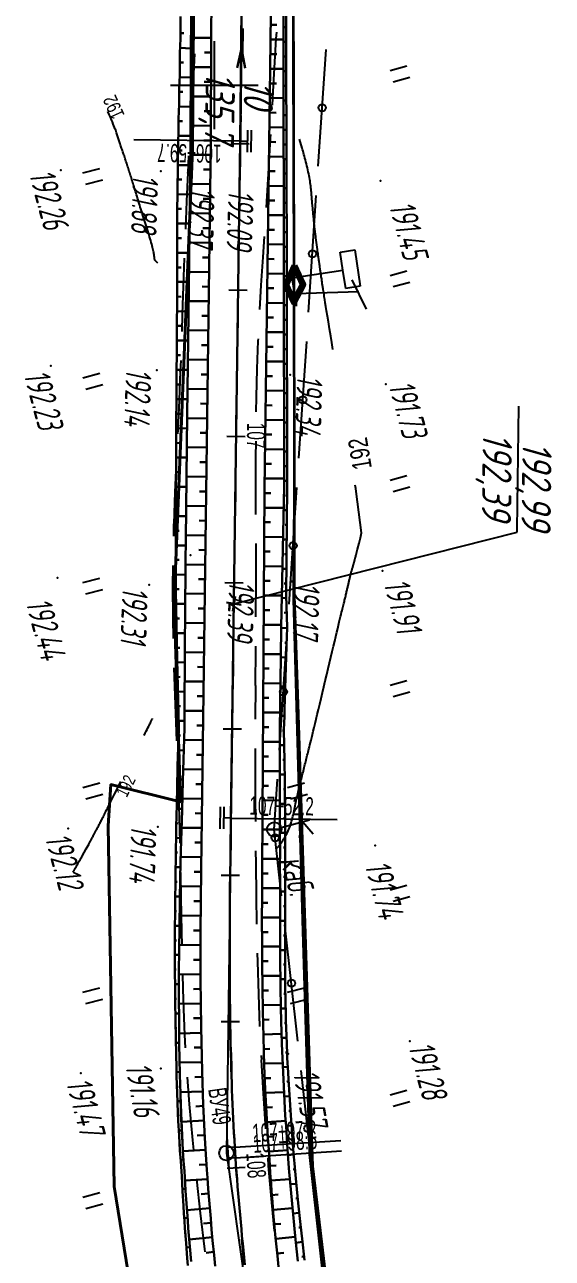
# Model space of a CAD drawing. Header units: millimetres. Extents: x -1799 to 6962, y -1020 to 4121.
# Drawn here: x 5768.4 to 5840.5, y 718.3 to 886.9 of the extents above; entities that cross this region are included whole.
import ezdxf
from ezdxf import colors
from ezdxf.entities.mleader import LeaderData, LeaderLine
from ezdxf.math import Vec2, Vec3

# ---------------------------------------------------------------- set-up
doc = ezdxf.new("R2010")
doc.units = ezdxf.units.MM
doc.linetypes.add('CONTI', pattern=[0])
doc.linetypes.add('STROT', pattern=[1.7, 0.5, -1.2])
for name, color, linetype, lineweight in [('10', 1, 'Continuous', 35), ('КОПИЯ_ОСЬ_13_ОТКОСЫ', 7, 'Continuous', 30), ('ОСЬ_ВЕРХ_ПОКРЫТИЯ_ГРАНИЦЫ_ПОЛОС', 7, 'Continuous', 30), ('ОСЬ_ВЕРХ_ПОКРЫТИЯ_ОСЬ', 1, 'Continuous', 30), ('Отметки', 5, 'Continuous', 30), ('Уклоны ПЧ', 5, 'Continuous', 30)]:
    doc.layers.add(name, color=color, linetype=linetype, lineweight=lineweight)
for name, color, linetype in [('_Ростелеком', 6, 'Continuous'), ('GOR_BDEFAULT', 212, 'CONTI'), ('NAD_MDEFAULT', 7, 'CONTI'), ('PI_OTDEFAULT', 172, 'CONTI'), ('PI_STDEFAULT', 6, 'CONTI'), ('PI_TTDEFAULT', 5, 'CONTI'), ('PLN_O', 7, 'CONTI'), ('SETKR', 2, 'CONTI'), ('SIT_LDEFAULT', 7, 'CONTI'), ('USLZNDEFAULT', 7, 'CONTI'), ('ZAPSKDEFAULT', 7, 'CONTI'), ('КОПИЯ_ОСЬ_ТАНГЕНСЫ', 1, 'Continuous'), ('ОСЬ_ВЕРХ_ПОКРЫТИЯ_ПИКЕТЫ', 1, 'Continuous'), ('ОСЬ_ВЕРХ_ПОКРЫТИЯ_РАЗБИВКА_КРИВ', 1, 'Continuous'), ('ОСЬ_ВЕРХ_ПОКРЫТИЯ_ТАНГЕНСЫ', 1, 'Continuous'), ('разметка', 7, 'Continuous')]:
    doc.layers.add(name, color=color, linetype=linetype)
doc.styles.add('eskd', font='spds.shx', dxfattribs={"width": 1.2, "oblique": 15})
doc.styles.add('SHRFT', font='TXT', dxfattribs={"width": 3.5})
doc.styles.get("Standard").update_dxf_attribs({"font": 'arial.ttf'})
doc.styles.add('STYLE1', font='romand.shx', dxfattribs={"width": 0.9})
doc.styles.add('ГОСТ', font='', dxfattribs={"oblique": 15, "height": 4})
doc.styles.get('ГОСТ').set_extended_font_data('GOST type A')
doc.linetypes.add('кабель_связи_проект.', pattern='A,10,-1,["/",STYLE1,S=3,R=0,X=0,Y=-1.5],-4.1', length=15.1)

# ---------------------------------------------------------------- blocks, each defined once
blk = doc.blocks.new('BL_333')
at = {"color": 0}
for p, q in [((0, -6), (0, 6)), ((-6, 0), (6, 0))]:
    blk.add_line(p, q, dxfattribs=at)
blk = doc.blocks.new('BL_2011')
at = {"color": 0}
for p, q in [((0, 0), (0, 2.4)), ((1.6, 0), (1.6, 2.4))]:
    blk.add_line(p, q, dxfattribs=at)
blk = doc.blocks.new('BL_4017')
at = {"color": 0}
for p, q in [((0, 1), (0, 5)), ((2, 5), (0, 4)), ((0, 4), (2, 3))]:
    blk.add_line(p, q, dxfattribs=at)
blk.add_circle((0, 0), 1, dxfattribs=at)
blk = doc.blocks.new('BL_13')
at = {"color": 0}
for p, q in [((-2.5, 7), (-2.5, 9)), ((-2.5, 9), (2.5, 9)), ((2.5, 9), (2.5, 7)), ((0, 7), (-2.5, 7)), ((0, 0), (0, 7)), ((2.5, 7), (0, 7)), ((2, 0), (0, 0))]:
    blk.add_line(p, q, dxfattribs=at)
blk = doc.blocks.new('_None')
blk = doc.blocks.new('Крест')
at = {"layer": 'Отметки'}
for points in [[(-1, 0), (1, 0)], [(0, 1), (0, -1)]]:
    blk.add_lwpolyline(points, dxfattribs=at)
blk = doc.blocks.new('Стрелка')
at = {"layer": 'Уклоны ПЧ', "ltscale": 2}
for points in [[(-0.02, -0.05), (-0.02, 17.97)], [(-0.02, -0.05), (-0.58, 2.62)], [(-0.02, -0.05), (0.53, 2.62)]]:
    blk.add_lwpolyline(points, dxfattribs=at)

msp = doc.modelspace()

# ---------------------------------------------------------------- linework, layer by layer
at = {"layer": '10'}
for points in [[(5791.99, 953.6), (5791.36, 869.79), (5788.87, 808.05), (5789.7, 780.67), (5780.21, 783.03), (5779.85, 777.41), (5780.64, 728.1), (5787.98, 682.86), (5798.27, 679.71), (5806.96, 623.53), (5806.83, 600.02), (5806.37, 595.69), (5796.16, 534.01), (5786.74, 494.34), (5786.74, 494.34), (5786.74, 494.34), (5786.74, 494.34), (5773.31, 448.93)], [(5806.83, 600.02), (5806.96, 623.53), (5798.27, 679.71), (5787.98, 682.86), (5780.64, 728.1), (5779.85, 777.41), (5780.21, 783.03), (5789.7, 780.67), (5788.87, 808.05), (5791.36, 869.79), (5791.99, 953.6)], [(5785.34, 439.04), (5802.25, 489.52), (5802.58, 490.56), (5812.71, 528.12), (5815.85, 539.79), (5823.53, 571), (5823.37, 574), (5821.18, 616.97), (5820.54, 624.98), (5815.32, 667.94), (5811.27, 701.79), (5811.27, 701.79), (5807.8, 730.88), (5807.71, 733.56), (5806.74, 764.04), (5806.74, 764.04), (5805.78, 794.04), (5805.3, 808.85), (5805.28, 823.82), (5805.23, 853.61), (5805.17, 883.41), (5805.09, 913.56)]]:
    msp.add_lwpolyline(points, dxfattribs=at)
at = {"layer": '_Ростелеком', "linetype": 'кабель_связи_проект.', "ltscale": 0.25, "const_width": 0.35}
msp.add_lwpolyline([(5811.59, 526.21), (5817.93, 551.22), (5821.62, 570.4), (5821.59, 598.02), (5820.19, 624.95), (5814.84, 667.96), (5810.79, 701.76), (5807.38, 732.31), (5806.42, 764), (5805.16, 808.89), (5805.28, 823.82), (5805.23, 853.61), (5805.17, 883.41), (5805.09, 913.56)], dxfattribs=at)
at = {"layer": '_Ростелеком', "linetype": 'ByBlock', "lineweight": 100, "ltscale": 0.25, "elevation": -192}
msp.add_lwpolyline([(5805.3, 853.95), (5804.11, 851.36), (5805.22, 848.96), (5806.48, 851.37), (5805.3, 853.95)], dxfattribs=at)
at = {"layer": '_Ростелеком', "ltscale": 0.25}
for points in [[(5813.12, 852.04), (5815.09, 848.01)], [(5814.1, 850.38), (5805.45, 850.1), (5805.54, 848.41)]]:
    msp.add_lwpolyline(points, dxfattribs=at)
at = {"layer": 'GOR_BDEFAULT', "color": 212, "elevation": 192, "flags": 128}
for points in [[(5786.61, 854.32), (5786.22, 854.72), (5786.21, 854.77), (5786.2, 854.82), (5786.18, 854.88), (5786.17, 854.94), (5786.17, 855.01), (5786.16, 855.09), (5786.14, 855.18), (5786.13, 855.27), (5786.12, 855.38), (5786.1, 855.49), (5786.08, 855.62), (5786.05, 855.76), (5786.02, 855.92), (5785.99, 856.08), (5785.95, 856.27), (5785.9, 856.46), (5785.84, 856.68), (5785.78, 856.9), (5785.72, 857.14), (5785.64, 857.39), (5785.57, 857.64), (5785.49, 857.91), (5785.41, 858.18), (5785.32, 858.45), (5785.24, 858.73), (5785.15, 859.02), (5785.06, 859.3), (5784.97, 859.58), (5784.88, 859.87), (5784.79, 860.14), (5784.71, 860.42), (5784.62, 860.69), (5784.54, 860.95), (5784.46, 861.22), (5784.38, 861.47), (5784.3, 861.73), (5784.22, 861.98), (5784.14, 862.23), (5784.06, 862.47), (5783.99, 862.71), (5783.92, 862.94), (5783.85, 863.18), (5783.77, 863.4), (5783.71, 863.63), (5783.64, 863.85), (5783.57, 864.07), (5783.51, 864.29), (5783.44, 864.5), (5783.38, 864.71), (5783.32, 864.92), (5783.25, 865.12), (5783.19, 865.32), (5783.13, 865.52), (5783.07, 865.72), (5783.02, 865.91), (5782.96, 866.1), (5782.9, 866.29), (5782.84, 866.48), (5782.78, 866.66), (5782.72, 866.85), (5782.67, 867.03), (5782.61, 867.21), (5782.55, 867.38), (5782.49, 867.56), (5782.43, 867.73), (5782.38, 867.91), (5782.32, 868.08), (5782.26, 868.25), (5782.21, 868.41), (5782.15, 868.58), (5782.09, 868.74), (5782.04, 868.91), (5781.99, 869.07), (5781.93, 869.23), (5781.88, 869.38), (5781.83, 869.54), (5781.77, 869.7), (5781.72, 869.85), (5781.67, 870), (5781.62, 870.15), (5781.58, 870.3), (5781.53, 870.45), (5781.48, 870.6), (5781.43, 870.74), (5781.39, 870.88), (5781.34, 871.02), (5781.3, 871.16), (5781.25, 871.3), (5781.21, 871.44), (5781.16, 871.58), (5781.12, 871.71), (5781.08, 871.84), (5781.03, 871.98), (5780.98, 872.13), (5780.92, 872.29), (5780.86, 872.46), (5780.79, 872.64), (5780.71, 872.85), (5780.62, 873.07), (5780.52, 873.32), (5780.41, 873.6), (5780.28, 873.91), (5780.13, 874.25), (5779.97, 874.63), (5779.78, 875.05)], [(5810.25, 844.31), (5810.08, 845.35), (5809.93, 846.27), (5809.8, 847.07), (5809.69, 847.77), (5809.59, 848.38), (5809.5, 848.9), (5809.43, 849.34), (5809.37, 849.71), (5809.33, 850.02), (5809.29, 850.28), (5809.25, 850.49), (5809.22, 850.67), (5809.2, 850.83), (5809.18, 850.97), (5809.16, 851.1), (5809.14, 851.23), (5809.12, 851.36), (5809.1, 851.49), (5809.08, 851.63), (5809.06, 851.76), (5809.04, 851.89), (5809.03, 852.03), (5809.01, 852.16), (5808.99, 852.3), (5808.96, 852.44), (5808.94, 852.57), (5808.92, 852.71), (5808.9, 852.85), (5808.88, 852.99), (5808.86, 853.13), (5808.84, 853.27), (5808.82, 853.41), (5808.8, 853.55), (5808.78, 853.69), (5808.76, 853.84), (5808.74, 853.98), (5808.72, 854.12), (5808.7, 854.27), (5808.67, 854.42), (5808.65, 854.56), (5808.63, 854.71), (5808.61, 854.86), (5808.59, 855.01), (5808.57, 855.16), (5808.55, 855.31), (5808.53, 855.46), (5808.51, 855.61), (5808.48, 855.77), (5808.46, 855.92), (5808.44, 856.07), (5808.42, 856.23), (5808.4, 856.39), (5808.38, 856.54), (5808.36, 856.7), (5808.34, 856.86), (5808.32, 857.02), (5808.3, 857.18), (5808.27, 857.34), (5808.25, 857.5), (5808.23, 857.67), (5808.21, 857.83), (5808.19, 858), (5808.17, 858.16), (5808.15, 858.33), (5808.13, 858.5), (5808.11, 858.66), (5808.09, 858.83), (5808.07, 859), (5808.05, 859.18), (5808.03, 859.35), (5808.01, 859.52), (5807.99, 859.69), (5807.97, 859.87), (5807.95, 860.04), (5807.93, 860.22), (5807.92, 860.4), (5807.9, 860.58), (5807.88, 860.76), (5807.86, 860.94), (5807.84, 861.12), (5807.83, 861.3), (5807.81, 861.49), (5807.79, 861.67), (5807.78, 861.86), (5807.76, 862.04), (5807.74, 862.23), (5807.73, 862.42), (5807.71, 862.61), (5807.7, 862.8), (5807.68, 862.99), (5807.67, 863.19), (5807.65, 863.38), (5807.64, 863.58), (5807.62, 863.78), (5807.6, 863.98), (5807.58, 864.18), (5807.56, 864.39), (5807.54, 864.61), (5807.51, 864.82), (5807.49, 865.05), (5807.46, 865.27), (5807.42, 865.51), (5807.38, 865.75), (5807.34, 865.99), (5807.29, 866.25), (5807.24, 866.51), (5807.18, 866.78), (5807.12, 867.05), (5807.06, 867.32), (5806.99, 867.6), (5806.92, 867.87), (5806.85, 868.14), (5806.78, 868.41), (5806.72, 868.67), (5806.65, 868.92), (5806.58, 869.16), (5806.52, 869.4), (5806.46, 869.62), (5806.4, 869.82), (5806.35, 870.01), (5805.99, 871.26)], [(5810.55, 842.52), (5810.4, 843.45), (5810.25, 844.31)], [(5802.9, 774.33), (5802.98, 774.42), (5803.06, 774.53), (5803.15, 774.65), (5803.25, 774.77), (5803.35, 774.91), (5803.46, 775.06), (5803.57, 775.21), (5803.68, 775.38), (5803.8, 775.55), (5803.91, 775.73), (5804.02, 775.91), (5804.13, 776.1), (5804.24, 776.3), (5804.34, 776.5), (5804.44, 776.71), (5804.53, 776.92), (5804.61, 777.14), (5804.69, 777.36), (5804.77, 777.58), (5804.84, 777.8), (5804.9, 778.03), (5804.97, 778.26), (5805.02, 778.49), (5805.08, 778.73), (5805.14, 778.96), (5805.19, 779.2), (5805.24, 779.43), (5805.29, 779.67), (5805.34, 779.9), (5805.39, 780.14), (5805.44, 780.38), (5805.49, 780.61), (5805.54, 780.84), (5805.59, 781.08), (5805.65, 781.31), (5805.7, 781.54), (5805.75, 781.77), (5805.8, 782), (5805.86, 782.23), (5805.91, 782.46), (5805.97, 782.69), (5806.02, 782.92), (5806.07, 783.15), (5806.13, 783.37), (5806.18, 783.6), (5806.24, 783.82), (5806.29, 784.04), (5806.35, 784.26), (5806.4, 784.49), (5806.46, 784.7), (5806.51, 784.92), (5806.56, 785.14), (5806.62, 785.36), (5806.67, 785.57), (5806.72, 785.79), (5806.78, 786), (5806.83, 786.21), (5806.88, 786.42), (5806.94, 786.63), (5806.99, 786.84), (5807.04, 787.05), (5807.1, 787.26), (5807.15, 787.48), (5807.21, 787.7), (5807.27, 787.94), (5807.33, 788.2), (5807.4, 788.48), (5807.48, 788.79), (5807.56, 789.12), (5807.65, 789.49), (5807.75, 789.9), (5807.86, 790.34), (5807.98, 790.83), (5808.11, 791.37), (5808.25, 791.96), (5808.4, 792.61), (5808.57, 793.3), (5808.74, 794.04), (5808.93, 794.8), (5809.12, 795.6), (5809.31, 796.41), (5809.5, 797.23), (5809.7, 798.06), (5809.89, 798.88), (5810.09, 799.68), (5810.27, 800.47), (5810.45, 801.23), (5810.62, 801.96), (5810.79, 802.64), (5810.94, 803.27), (5811.08, 803.85), (5811.2, 804.37), (5811.31, 804.84), (5811.42, 805.27), (5811.51, 805.65), (5811.59, 806), (5811.67, 806.3), (5811.73, 806.58), (5811.8, 806.83), (5811.85, 807.05), (5811.9, 807.25), (5811.95, 807.44), (5811.99, 807.61), (5812.03, 807.77), (5812.07, 807.93), (5812.11, 808.08), (5812.14, 808.23), (5812.18, 808.38), (5812.22, 808.53), (5812.25, 808.67), (5812.29, 808.81), (5812.32, 808.96), (5812.36, 809.09), (5812.39, 809.23), (5812.42, 809.37), (5812.45, 809.5), (5812.48, 809.63), (5812.51, 809.76), (5812.54, 809.88), (5812.57, 810.01), (5812.6, 810.13), (5812.63, 810.25), (5812.66, 810.37), (5812.68, 810.49), (5812.71, 810.61), (5812.73, 810.72), (5812.76, 810.83), (5812.79, 810.94), (5812.81, 811.05), (5812.84, 811.16), (5812.86, 811.27), (5812.89, 811.37), (5812.91, 811.48), (5812.94, 811.58), (5812.96, 811.68), (5812.99, 811.78), (5813.01, 811.88), (5813.04, 811.97), (5813.06, 812.07), (5813.09, 812.16), (5813.12, 812.26), (5813.14, 812.35), (5813.17, 812.44), (5813.2, 812.53), (5813.22, 812.62), (5813.25, 812.71), (5813.27, 812.79), (5813.3, 812.88), (5813.32, 812.96), (5813.34, 813.05), (5813.37, 813.13), (5813.39, 813.21), (5813.41, 813.29), (5813.44, 813.37), (5813.46, 813.45), (5813.48, 813.53), (5813.5, 813.61), (5813.52, 813.69), (5813.54, 813.76), (5813.56, 813.84), (5813.58, 813.91), (5813.6, 813.99), (5813.62, 814.06), (5813.64, 814.13), (5813.66, 814.2), (5813.68, 814.28), (5813.69, 814.35), (5813.71, 814.42), (5813.73, 814.48), (5813.75, 814.55), (5813.77, 814.62), (5813.78, 814.69), (5813.8, 814.75), (5813.82, 814.82), (5813.83, 814.88), (5813.85, 814.94), (5813.87, 815.01), (5813.88, 815.07), (5813.9, 815.13), (5813.91, 815.19), (5814.13, 816.04), (5814.3, 816.78), (5814.47, 817.43), (5813.73, 823.1)], [(5813.73, 823.1), (5813.67, 823.51), (5813.6, 823.94)], [(5784.73, 789.75), (5784.89, 790.05), (5785.02, 790.33), (5785.15, 790.58), (5785.26, 790.81), (5785.37, 791.01), (5785.46, 791.19), (5785.54, 791.35), (5785.61, 791.49), (5785.67, 791.61), (5785.72, 791.72), (5785.77, 791.81), (5785.81, 791.89), (5785.85, 791.96), (5785.88, 792.02), (5785.9, 792.07)], [(5775.02, 771.08), (5775.09, 771.19), (5775.16, 771.31), (5775.24, 771.45), (5775.32, 771.59), (5775.41, 771.74), (5775.5, 771.9), (5775.59, 772.06), (5775.68, 772.22), (5775.78, 772.39), (5775.87, 772.55), (5775.96, 772.71), (5776.05, 772.86), (5776.14, 773.01), (5776.22, 773.14), (5776.29, 773.27), (5776.84, 774.26), (5777.22, 774.95), (5777.25, 775), (5777.28, 775.06), (5777.31, 775.11), (5777.34, 775.17), (5777.37, 775.23), (5777.4, 775.28), (5777.43, 775.34), (5777.47, 775.41), (5777.5, 775.47), (5777.54, 775.53), (5777.57, 775.6), (5777.61, 775.67), (5777.65, 775.74), (5777.68, 775.81), (5777.72, 775.88), (5777.76, 775.95), (5777.8, 776.03), (5777.84, 776.1), (5777.89, 776.18), (5777.93, 776.27), (5777.98, 776.35), (5778.02, 776.44), (5778.07, 776.52), (5778.12, 776.61), (5778.16, 776.71), (5778.21, 776.8), (5778.27, 776.9), (5778.32, 777.01), (5778.37, 777.11), (5778.43, 777.22), (5778.49, 777.33), (5778.55, 777.44), (5778.61, 777.56), (5778.67, 777.69), (5778.73, 777.81), (5778.8, 777.94), (5778.87, 778.08), (5778.94, 778.22), (5779.01, 778.37), (5779.09, 778.52), (5779.17, 778.68), (5779.25, 778.84), (5779.34, 779.01), (5779.43, 779.19), (5779.52, 779.37), (5779.62, 779.56), (5779.72, 779.76), (5779.82, 779.97), (5779.93, 780.18), (5780.04, 780.41), (5780.16, 780.65), (5780.29, 780.9), (5780.42, 781.16), (5780.56, 781.44), (5780.71, 781.74), (5780.87, 782.05), (5781.03, 782.37), (5781.2, 782.72), (5781.39, 783.08), (5781.58, 783.46)]]:
    msp.add_lwpolyline(points, dxfattribs=at)
at = {"layer": 'PI_STDEFAULT', "color": 6}
msp.add_point((5791.07, 814.38, 192.47), dxfattribs=at)
at = {"layer": 'PI_TTDEFAULT', "color": 5}
for p in [(5773.38, 867.02, 192.26), (5787.04, 866.87, 191.88), (5790.71, 866.66, 192.37), (5817.06, 865.54, 191.45), (5771.98, 840.29, 192.23), (5786.49, 839.67, 192.14), (5789.69, 839.53, 192.34), (5804.7, 839.05, 192.34), (5817.76, 837.75, 191.73), (5772.9, 811.3, 192.44), (5817.34, 812.23, 191.91), (5785.43, 810.35, 192.31), (5804.95, 810.81, 192.17), (5774.38, 777.02, 192.12), (5786.62, 777.26, 191.74), (5816.32, 774.71, 191.74), (5821.07, 747.96, 191.28), (5804.42, 746.21, 191.57), (5804.44, 746.21, 191.57), (5787.03, 744.22, 191.16), (5776.11, 743.59, 191.47)]:
    msp.add_point(p, dxfattribs=at)
at = {"layer": 'PLN_O'}
for p, q in [((5808.55, 867.57), (5809.61, 883.53)), ((5807.22, 847.61), (5808.28, 863.57)), ((5805.9, 827.65), (5806.96, 843.61)), ((5804.57, 807.7), (5805.63, 823.66)), ((5803.25, 787.74), (5804.31, 803.7)), ((5802.53, 776.9), (5802.98, 783.75)), ((5803.54, 767.82), (5802.52, 776.9)), ((5805.77, 747.94), (5803.99, 763.84)), ((5808, 728.07), (5806.22, 743.97)), ((5810.22, 708.19), (5808.44, 724.09))]:
    msp.add_line(p, q, dxfattribs=at)
for centre in [(5809.08, 875.55), (5807.75, 855.59), (5806.43, 835.63), (5805.1, 815.68), (5803.78, 795.72), (5802.65, 775.77), (5804.88, 755.89), (5807.11, 736.02)]:
    msp.add_circle(centre, 0.5, dxfattribs=at)
at = {"layer": 'SIT_LDEFAULT', "color": 7}
for p, q in [((5802.81, 885.02), (5802.86, 885.88)), ((5802.39, 877.77), (5802.81, 885.02)), ((5791.63, 882.93), (5791.47, 880.25)), ((5791.46, 880.25), (5791.18, 875.41)), ((5802.28, 875.9), (5802.38, 877.77)), ((5791.18, 875.41), (5791.04, 872.96)), ((5802.03, 871.37), (5802.06, 871.9)), ((5801.75, 866.53), (5802.03, 871.37)), ((5790.83, 868.96), (5790.71, 866.66)), ((5790.71, 866.66), (5790.54, 862.79)), ((5801.52, 862.72), (5801.75, 866.53)), ((5790.54, 862.79), (5790.38, 858.97)), ((5801.47, 861.93), (5801.52, 862.72)), ((5801.01, 855.11), (5801.2, 857.94)), ((5790.23, 854.97), (5790.1, 851.16)), ((5800.76, 851.3), (5801.01, 855.11)), ((5790.1, 851.16), (5789.96, 847.28)), ((5800.55, 847.96), (5800.75, 851.3)), ((5789.96, 847.28), (5789.88, 844.98)), ((5800.19, 839.88), (5800.34, 843.69)), ((5800.35, 843.69), (5800.36, 843.96)), ((5789.74, 840.98), (5789.69, 839.53)), ((5800.1, 835.98), (5800.19, 839.88)), ((5789.69, 839.53), (5789.53, 835.57)), ((5789.53, 835.57), (5789.34, 831.46)), ((5800.07, 833.97), (5800.09, 835.98)), ((5789.34, 831.46), (5789.32, 830.99)), ((5800.03, 827.74), (5800.04, 829.97)), ((5789.13, 827), (5788.95, 822.98)), ((5800.03, 823.5), (5800.03, 827.74)), ((5788.95, 822.98), (5788.79, 818.68)), ((5800.03, 819.97), (5800.02, 823.5)), ((5788.78, 818.68), (5788.74, 817)), ((5800.05, 814.96), (5800.05, 815.97)), ((5800.05, 810.76), (5800.05, 814.96)), ((5788.67, 813), (5788.64, 810.15)), ((5788.63, 810.15), (5788.66, 805.8)), ((5800.03, 806.37), (5800.05, 810.76)), ((5800.03, 805.97), (5800.03, 806.37)), ((5788.66, 805.8), (5788.72, 803)), ((5799.98, 796.58), (5800.01, 801.6)), ((5800.01, 801.6), (5800.01, 801.97)), ((5788.82, 799), (5788.89, 796.42)), ((5788.9, 796.42), (5789.07, 791.54)), ((5799.97, 791.97), (5799.99, 796.58)), ((5789.07, 791.54), (5789.17, 789.01)), ((5799.95, 786.35), (5799.95, 787.97)), ((5799.96, 781.4), (5799.95, 786.35)), ((5789.31, 785.01), (5789.43, 781.74)), ((5789.44, 781.74), (5789.59, 776.97)), ((5799.99, 777.97), (5799.96, 781.4)), ((5789.58, 776.97), (5789.63, 775.01)), ((5800.05, 772.27), (5800.03, 773.97)), ((5789.72, 771.02), (5789.78, 767.58)), ((5800.11, 767.79), (5800.05, 772.27)), ((5789.78, 767.58), (5789.85, 762.89)), ((5800.17, 763.97), (5800.11, 767.79)), ((5789.84, 762.89), (5789.88, 761.02)), ((5800.27, 758.84), (5800.25, 759.97)), ((5800.4, 754.37), (5800.27, 758.84)), ((5789.97, 757.03), (5790.06, 753.51)), ((5800.57, 749.97), (5800.4, 754.37)), ((5790.06, 753.51), (5790.25, 748.82)), ((5790.25, 748.82), (5790.36, 747.03)), ((5800.81, 745.43), (5800.78, 745.98)), ((5801.08, 740.81), (5800.8, 745.43)), ((5790.61, 743.03), (5790.89, 739.36)), ((5801.39, 736), (5801.07, 740.81)), ((5790.9, 739.36), (5791.34, 734.44)), ((5791.34, 734.44), (5791.48, 733.07)), ((5801.76, 730.93), (5801.68, 732)), ((5802.18, 725.89), (5801.76, 730.93)), ((5791.88, 729.1), (5792.39, 724.45)), ((5802.55, 722.05), (5802.19, 725.89)), ((5792.39, 724.45), (5792.98, 719.54)), ((5793, 719.54), (5793.05, 719.16))]:
    msp.add_line(p, q, dxfattribs=at)
at = {"layer": 'КОПИЯ_ОСЬ_13_ОТКОСЫ'}
for p, q in [((5804.16, 886.54), (5803.96, 886.54)), ((5804.16, 884.54), (5803.76, 884.54)), ((5804.17, 882.54), (5803.97, 882.54)), ((5804.17, 880.54), (5803.77, 880.54)), ((5804.18, 878.54), (5803.98, 878.54)), ((5804.18, 876.54), (5803.78, 876.54)), ((5804.18, 874.54), (5803.98, 874.54)), ((5804.19, 872.54), (5803.79, 872.54)), ((5804.19, 870.54), (5803.99, 870.54)), ((5804.2, 868.54), (5803.8, 868.54)), ((5804.2, 866.54), (5804, 866.54)), ((5804.2, 864.54), (5803.8, 864.54)), ((5804.21, 862.54), (5804.01, 862.54)), ((5804.21, 860.54), (5803.81, 860.54)), ((5804.22, 858.54), (5804.02, 858.54)), ((5804.22, 856.54), (5803.82, 856.54)), ((5804.22, 854.54), (5804.02, 854.54)), ((5804.23, 852.54), (5803.83, 852.54)), ((5804.23, 850.54), (5804.03, 850.54)), ((5804.23, 848.54), (5803.83, 848.54)), ((5804.24, 846.54), (5804.04, 846.54)), ((5804.24, 844.54), (5803.84, 844.54)), ((5804.24, 842.54), (5804.04, 842.54)), ((5804.25, 840.54), (5803.85, 840.54)), ((5804.25, 838.54), (5804.05, 838.54)), ((5804.25, 836.54), (5803.85, 836.54)), ((5804.26, 834.54), (5804.06, 834.54)), ((5804.26, 832.54), (5803.86, 832.54)), ((5804.26, 830.54), (5804.06, 830.54)), ((5804.27, 828.54), (5803.87, 828.54)), ((5804.27, 826.54), (5804.07, 826.54)), ((5804.27, 824.54), (5803.87, 824.54)), ((5804.27, 822.54), (5804.06, 822.54)), ((5804.25, 820.54), (5803.81, 820.54)), ((5804.24, 818.54), (5804, 818.54)), ((5804.22, 816.54), (5803.73, 816.54)), ((5804.21, 814.54), (5803.95, 814.54)), ((5804.19, 812.54), (5803.65, 812.54)), ((5804.18, 810.54), (5803.89, 810.54)), ((5804.17, 808.54), (5803.57, 808.52)), ((5804.23, 806.54), (5803.88, 806.53))]:
    msp.add_line(p, q, dxfattribs=at)
for points in [[(5803.49, 804.54), (5803.49, 804.54), (5803.88, 823.83), (5803.83, 853.61), (5803.77, 883.41), (5803.69, 913.56), (5803.73, 928.31), (5802.75, 942.44), (5801.43, 963.04), (5800.63, 970.04)], [(5804.28, 804.54), (5804.16, 808.88), (5804.28, 823.83), (5804.23, 853.61), (5804.17, 883.41), (5804.09, 913.56), (5804.13, 928.32), (5803.15, 942.47), (5801.83, 963.07), (5801.23, 970.14)], [(5793.93, 890.66), (5793.92, 884.98), (5793.85, 870.99), (5792.52, 771.5), (5792.48, 766.98), (5792.45, 762.97), (5792.44, 759.45), (5792.45, 756.43), (5792.52, 749.88), (5792.66, 743.83), (5792.83, 739.28), (5793.06, 734.73), (5793.15, 733.22), (5793.33, 730.38), (5793.4, 729.27), (5793.51, 727.76), (5793.59, 726.75), (5793.71, 725.24), (5793.84, 723.73), (5793.97, 722.22), (5794.11, 720.71), (5794.31, 718.7), (5794.46, 717.19)], [(5791.16, 888.99), (5791.12, 882.02), (5791.12, 881.02), (5791.11, 880.02), (5791.11, 879.02), (5791.08, 874.03), (5791.08, 873.03), (5791.07, 871.03), (5790.86, 850.73), (5790.63, 833.53), (5790.44, 816.53), (5790.42, 813.53), (5790.4, 812.53), (5790.32, 801.53), (5790.27, 792.53), (5790.27, 790.73), (5790.03, 783.54), (5789.92, 779.54), (5789.73, 772.53), (5789.62, 767.51), (5789.56, 763.48), (5789.52, 760.46), (5789.5, 757.43), (5789.5, 755.41), (5789.5, 753.38), (5789.51, 751.35), (5789.53, 748.82), (5789.55, 747.29), (5789.57, 745.77), (5789.63, 743.23), (5789.65, 742.21), (5789.7, 740.68), (5789.79, 738.13), (5790, 734.05), (5790.05, 733.02), (5790.14, 731.59), (5790.25, 730.17), (5790.34, 728.53), (5790.4, 727.51), (5790.7, 723.44), (5790.77, 722.42), (5790.85, 721.41), (5790.98, 719.88), (5791.17, 717.86)], [(5791.16, 888.99), (5791.12, 882.02), (5791.12, 881.02), (5791.11, 880.02), (5791.11, 879.02), (5791.08, 874.03), (5791.08, 873.03), (5791.07, 871.03), (5790.86, 850.73), (5790.63, 833.53), (5790.44, 816.53), (5790.42, 813.53), (5790.4, 812.53), (5790.32, 801.53), (5790.27, 792.53), (5790.27, 790.73), (5790.03, 783.54), (5789.92, 779.54), (5789.73, 772.53), (5789.62, 767.51), (5789.56, 763.48), (5789.52, 760.46), (5789.5, 757.43), (5789.5, 755.41), (5789.5, 753.38), (5789.51, 751.35), (5789.53, 748.82), (5789.55, 747.29), (5789.57, 745.77), (5789.63, 743.23), (5789.65, 742.21), (5789.7, 740.68), (5789.78, 738.13), (5790, 734.05), (5790.05, 733.02), (5790.14, 731.59), (5790.25, 730.17), (5790.34, 728.53), (5790.4, 727.51), (5790.7, 723.44), (5790.77, 722.42), (5790.85, 721.41), (5790.98, 719.88), (5791.17, 717.86)], [(5789.72, 888.01), (5789.71, 885.02), (5789.63, 883.03), (5789.62, 882.03), (5789.63, 881.04), (5789.62, 880.04), (5789.59, 879.04), (5789.54, 878.04), (5789.53, 877.05), (5789.52, 876.05), (5789.5, 875.05), (5789.46, 874.05), (5789.43, 873.05), (5789.42, 872.05), (5789.41, 871.05), (5789.4, 870.75), (5789.25, 861.05), (5789.27, 850.75), (5789.12, 830.75), (5789.08, 818.55), (5789.07, 817.55), (5789.07, 816.55), (5789.08, 814.55), (5789.08, 813.55), (5789.06, 812.55), (5789.06, 811.55), (5789.06, 810.75), (5789.08, 809.55), (5789.27, 800.15), (5789.5, 790.74), (5789.32, 785.55), (5789.24, 782.55), (5789.15, 778.55), (5789.13, 777.55), (5789.11, 776.55), (5789.03, 770.53), (5788.99, 766.51), (5788.96, 762.48), (5788.96, 759.95), (5788.96, 757.43), (5788.97, 755.4), (5788.99, 753.38), (5789.07, 748.3), (5789.17, 744.23), (5789.19, 743.21), (5789.3, 739.64), (5789.36, 738.11), (5789.41, 737.09), (5789.52, 735.05), (5789.59, 734.02), (5789.64, 733), (5789.75, 731.57), (5789.86, 730.14), (5789.89, 729.52), (5789.94, 728.5), (5789.98, 727.48), (5790.12, 725.44), (5790.18, 724.42), (5790.26, 723.4), (5790.32, 722.38), (5790.4, 721.36), (5790.48, 720.35), (5790.64, 718.31), (5790.74, 717.3)], [(5802.05, 888.41), (5801.97, 880.89), (5801.21, 823.39), (5800.87, 771.4), (5800.86, 767.91), (5800.85, 764.42), (5800.86, 761.44), (5800.88, 758.46), (5800.91, 755.48), (5800.97, 752.01), (5801.04, 748.54), (5801.1, 746.56), (5801.17, 744.58), (5801.3, 741.38), (5801.46, 738.17), (5801.51, 737.19), (5801.6, 735.71), (5801.66, 734.73), (5801.73, 733.75), (5801.91, 730.99), (5801.98, 729.91), (5802.09, 728.44), (5802.16, 727.46), (5802.28, 725.98), (5802.4, 724.5), (5802.58, 722.54), (5802.72, 721.06), (5802.96, 718.6), (5803.17, 716.63)], [(5789.71, 885.72), (5790.19, 885.72)], [(5802.03, 886.88), (5802.9, 886.87)], [(5789.66, 883.72), (5791.13, 883.66)], [(5793.92, 885.09), (5791.14, 885.09)], [(5802.01, 884.88), (5803.76, 884.86)], [(5793.91, 883.09), (5792.98, 883.09)], [(5801.99, 882.88), (5802.87, 882.87)], [(5789.63, 881.72), (5790.11, 881.72)], [(5793.9, 881.09), (5791.12, 881.1)], [(5801.97, 880.88), (5803.77, 880.85)], [(5789.61, 879.72), (5791.11, 879.68)], [(5793.89, 879.09), (5792.96, 879.09)], [(5801.95, 878.88), (5802.83, 878.86)], [(5789.54, 877.72), (5790.04, 877.71)], [(5793.88, 877.09), (5791.1, 877.1)], [(5801.92, 876.88), (5803.78, 876.85)], [(5789.51, 875.72), (5791.09, 875.69)], [(5789.45, 873.72), (5789.97, 873.71)], [(5793.87, 875.09), (5792.94, 875.09)], [(5801.89, 874.88), (5802.78, 874.86)], [(5793.86, 873.09), (5791.08, 873.1)], [(5801.87, 872.88), (5803.79, 872.85)], [(5789.41, 871.72), (5791.07, 871.71)], [(5793.85, 871.09), (5792.92, 871.09)], [(5801.84, 870.88), (5802.73, 870.86)], [(5789.38, 869.72), (5789.94, 869.72)], [(5793.82, 869.09), (5791.05, 869.13)], [(5801.81, 868.88), (5803.8, 868.85)], [(5789.35, 867.72), (5791.04, 867.7)], [(5793.79, 867.09), (5792.87, 867.1)], [(5801.79, 866.88), (5802.67, 866.86)], [(5789.32, 865.72), (5789.88, 865.72)], [(5793.77, 865.09), (5791.01, 865.13)], [(5789.29, 863.73), (5790.99, 863.7)], [(5801.76, 864.88), (5803.8, 864.85)], [(5789.26, 861.73), (5789.83, 861.72)], [(5793.74, 863.09), (5792.82, 863.1)], [(5801.74, 862.88), (5802.62, 862.87)], [(5793.72, 861.09), (5790.97, 861.13)], [(5801.71, 860.88), (5803.81, 860.85)], [(5789.26, 859.73), (5790.95, 859.73)], [(5793.69, 859.09), (5792.77, 859.1)], [(5801.68, 858.88), (5802.57, 858.87)], [(5789.26, 857.73), (5789.83, 857.73)], [(5793.66, 857.09), (5790.93, 857.13)], [(5801.66, 856.88), (5803.82, 856.85)], [(5789.26, 855.73), (5790.91, 855.73)], [(5793.64, 855.09), (5792.72, 855.1)], [(5789.27, 853.73), (5789.82, 853.73)], [(5801.63, 854.88), (5802.52, 854.87)], [(5789.27, 851.73), (5790.87, 851.73)], [(5793.61, 853.09), (5790.89, 853.13)], [(5801.6, 852.88), (5803.83, 852.85)], [(5793.58, 851.09), (5792.68, 851.1)], [(5801.58, 850.88), (5802.47, 850.87)], [(5789.26, 849.73), (5789.8, 849.72)], [(5793.56, 849.09), (5790.84, 849.13)], [(5801.55, 848.88), (5803.83, 848.85)], [(5789.25, 847.73), (5790.82, 847.71)], [(5793.53, 847.09), (5792.62, 847.1)], [(5801.52, 846.88), (5802.42, 846.87)], [(5789.23, 845.73), (5789.76, 845.72)], [(5793.5, 845.09), (5790.79, 845.13)], [(5801.5, 844.88), (5803.84, 844.85)], [(5789.22, 843.73), (5790.77, 843.71)], [(5789.2, 841.73), (5789.72, 841.72)], [(5793.48, 843.09), (5792.57, 843.1)], [(5801.47, 842.88), (5802.36, 842.87)], [(5793.45, 841.09), (5790.73, 841.13)], [(5801.44, 840.88), (5803.85, 840.85)], [(5789.19, 839.73), (5790.72, 839.71)], [(5793.42, 839.09), (5792.52, 839.1)], [(5801.42, 838.88), (5802.3, 838.87)], [(5789.18, 837.73), (5789.68, 837.72)], [(5793.4, 837.09), (5790.68, 837.13)], [(5801.39, 836.88), (5803.85, 836.85)], [(5789.16, 835.73), (5790.66, 835.71)], [(5793.37, 835.09), (5792.46, 835.1)], [(5801.36, 834.88), (5802.25, 834.87)], [(5789.15, 833.73), (5789.65, 833.72)], [(5793.34, 833.09), (5790.63, 833.13)], [(5789.13, 831.73), (5790.61, 831.71)], [(5801.34, 832.88), (5803.86, 832.85)], [(5789.12, 829.73), (5789.61, 829.72)], [(5793.32, 831.09), (5792.41, 831.11)], [(5801.31, 830.88), (5802.19, 830.87)], [(5793.29, 829.09), (5790.58, 829.13)], [(5801.29, 828.88), (5803.9, 828.85)], [(5789.11, 827.73), (5790.57, 827.72)], [(5793.26, 827.09), (5792.36, 827.11)], [(5801.26, 826.88), (5802.13, 826.87)], [(5789.1, 825.73), (5789.59, 825.72)], [(5793.24, 825.09), (5790.54, 825.13)], [(5801.23, 824.88), (5803.82, 824.85)], [(5789.1, 823.73), (5790.52, 823.72)], [(5793.21, 823.09), (5792.31, 823.11)], [(5789.09, 821.73), (5789.56, 821.72)], [(5801.21, 822.88), (5802.07, 822.87)], [(5789.08, 819.73), (5790.48, 819.72)], [(5793.18, 821.09), (5790.49, 821.13)], [(5801.2, 820.88), (5803.75, 820.86)], [(5793.16, 819.09), (5792.26, 819.11)], [(5801.18, 818.88), (5802.03, 818.88)], [(5789.07, 817.73), (5789.54, 817.72)], [(5793.13, 817.09), (5790.45, 817.13)], [(5801.17, 816.88), (5803.68, 816.86)], [(5789.07, 815.73), (5790.44, 815.73)], [(5793.1, 815.09), (5792.21, 815.11)], [(5801.16, 814.88), (5801.99, 814.88)], [(5789.08, 813.73), (5789.53, 813.73)], [(5793.08, 813.09), (5790.41, 813.13)], [(5801.14, 812.88), (5803.61, 812.86)], [(5789.06, 811.73), (5790.4, 811.72)], [(5793.05, 811.09), (5792.16, 811.11)], [(5789.08, 809.73), (5789.52, 809.73)], [(5801.13, 810.88), (5801.95, 810.88)], [(5789.11, 807.73), (5790.36, 807.75)], [(5793.02, 809.09), (5790.37, 809.13)], [(5801.12, 808.88), (5803.55, 808.86)], [(5793, 807.1), (5792.11, 807.11)], [(5801.1, 806.88), (5801.91, 806.88)], [(5789.15, 805.73), (5789.57, 805.74)], [(5792.97, 805.1), (5790.34, 805.13)], [(5801.09, 804.88), (5803.5, 804.86)], [(5803.49, 804.54), (5803.44, 800.56), (5803.27, 790.56), (5803.29, 788.36), (5803.31, 782.36), (5803.31, 776.36), (5803.32, 773.36), (5803.31, 772.37), (5803.32, 769.38), (5803.32, 768.38), (5803.33, 763.91), (5803.35, 759.45), (5803.39, 755.49), (5803.44, 752.53), (5803.47, 750.76), (5803.58, 747.61), (5803.66, 745.64), (5803.78, 742.7), (5804.04, 737.81), (5804.14, 736.34), (5804.35, 733.22), (5804.39, 732.54), (5804.54, 730.59), (5804.7, 728.65), (5804.78, 727.67), (5804.96, 725.72), (5805.23, 722.79), (5805.43, 720.84), (5805.74, 717.91)], [(5803.49, 804.51), (5803.44, 800.56), (5803.27, 790.56), (5803.29, 788.36), (5803.31, 782.36), (5803.31, 776.36), (5803.32, 773.36), (5803.31, 772.37), (5803.32, 769.38), (5803.32, 768.38), (5803.33, 763.91), (5803.35, 759.45), (5803.39, 755.49), (5803.44, 752.53), (5803.47, 750.76), (5803.58, 747.61), (5803.66, 745.64), (5803.78, 742.7), (5804.04, 737.81), (5804.14, 736.34), (5804.35, 733.22), (5804.39, 732.54), (5804.54, 730.59), (5804.7, 728.65), (5804.78, 727.67), (5804.96, 725.72), (5805.23, 722.79), (5805.43, 720.84), (5805.74, 717.91)], [(5804.28, 804.42), (5803.49, 804.44)], [(5804.28, 804.54), (5804.28, 804.35), (5804.25, 803.35), (5803.95, 793.35), (5803.92, 792.35), (5803.86, 790.55), (5803.9, 788.35), (5803.92, 786.35), (5803.97, 783.35), (5803.98, 782.35), (5803.99, 781.35), (5804.03, 778.35), (5804.03, 777.35), (5804.04, 776.35), (5804.02, 773.36), (5804.02, 772.36), (5804.01, 769.37), (5804, 768.38), (5804, 765.4), (5804, 764.4), (5804, 761.92), (5804.01, 759.45), (5804.04, 755.5), (5804.09, 751.55), (5804.1, 750.77), (5804.23, 747.62), (5804.29, 746.15), (5804.31, 745.66), (5804.42, 743.7), (5804.47, 742.72), (5804.78, 737.84), (5804.92, 735.9), (5805.18, 732.59), (5805.3, 731.24), (5805.44, 729.68), (5805.53, 728.71), (5805.62, 727.74), (5805.81, 725.8), (5806.12, 722.88), (5806.33, 720.93), (5806.67, 718.01)], [(5789.2, 803.73), (5790.33, 803.75)], [(5792.94, 803.1), (5792.07, 803.11)], [(5801.08, 802.88), (5801.88, 802.88)], [(5789.24, 801.73), (5789.62, 801.74)], [(5792.92, 801.1), (5790.31, 801.13)], [(5804.22, 802.42), (5803.96, 802.42)], [(5789.28, 799.73), (5790.31, 799.75)], [(5801.06, 800.88), (5803.44, 800.87)], [(5804.16, 800.42), (5803.43, 800.44)], [(5789.33, 797.73), (5789.67, 797.74)], [(5792.89, 799.1), (5792.02, 799.11)], [(5801.05, 798.88), (5801.84, 798.88)], [(5804.1, 798.42), (5803.86, 798.43)], [(5792.86, 797.1), (5790.29, 797.13)], [(5801.04, 796.88), (5803.38, 796.87)], [(5804.04, 796.42), (5803.37, 796.44)], [(5789.37, 795.73), (5790.29, 795.75)], [(5792.84, 795.1), (5791.98, 795.11)], [(5801.02, 794.88), (5801.81, 794.88)], [(5803.98, 794.42), (5803.76, 794.43)], [(5789.42, 793.73), (5789.73, 793.74)], [(5792.81, 793.1), (5790.28, 793.13)], [(5801.01, 792.88), (5803.31, 792.87)], [(5789.47, 791.73), (5790.27, 791.75)], [(5792.78, 791.1), (5791.94, 791.11)], [(5801, 790.88), (5801.77, 790.88)], [(5803.92, 792.42), (5803.31, 792.44)], [(5789.46, 789.73), (5789.73, 789.72)], [(5803.87, 790.42), (5803.66, 790.42)], [(5789.4, 787.73), (5790.17, 787.71)], [(5792.76, 789.1), (5790.21, 789.13)], [(5800.99, 788.88), (5803.29, 788.87)], [(5803.9, 788.42), (5803.29, 788.41)], [(5792.73, 787.1), (5791.88, 787.11)], [(5800.97, 786.88), (5801.74, 786.88)], [(5803.92, 786.42), (5803.72, 786.42)], [(5789.33, 785.73), (5789.58, 785.73)], [(5792.7, 785.1), (5790.08, 785.13)], [(5800.96, 784.88), (5803.31, 784.87)], [(5803.95, 784.42), (5803.31, 784.41)], [(5789.27, 783.73), (5790.03, 783.71)], [(5792.68, 783.1), (5791.8, 783.11)], [(5800.95, 782.88), (5801.73, 782.88)], [(5803.98, 782.42), (5803.77, 782.42)], [(5789.22, 781.74), (5789.48, 781.73)], [(5792.65, 781.1), (5789.96, 781.13)], [(5800.93, 780.88), (5803.32, 780.87)], [(5789.18, 779.74), (5789.92, 779.72)], [(5792.62, 779.1), (5791.73, 779.11)], [(5804, 780.42), (5803.32, 780.41)], [(5789.13, 777.74), (5789.38, 777.73)], [(5800.92, 778.88), (5801.71, 778.88)], [(5804.03, 778.42), (5803.8, 778.42)], [(5789.1, 775.74), (5789.82, 775.73)], [(5792.6, 777.1), (5789.85, 777.13)], [(5800.91, 776.88), (5803.32, 776.87)], [(5804.04, 776.42), (5803.31, 776.42)], [(5792.57, 775.1), (5791.66, 775.11)], [(5800.89, 774.88), (5801.7, 774.88)], [(5804.03, 774.42), (5803.79, 774.42)], [(5789.07, 773.74), (5789.31, 773.73)], [(5792.54, 773.1), (5789.75, 773.14)], [(5800.88, 772.88), (5803.31, 772.87)], [(5804.02, 772.42), (5803.31, 772.43)], [(5789.05, 771.74), (5789.72, 771.73)], [(5792.52, 771.1), (5791.59, 771.11)], [(5800.87, 770.88), (5801.68, 770.88)], [(5789.02, 769.74), (5789.24, 769.73)], [(5792.5, 769.1), (5789.66, 769.13)], [(5804.01, 770.42), (5803.78, 770.42)], [(5789, 767.74), (5789.63, 767.73)], [(5800.86, 768.88), (5803.32, 768.87)], [(5804, 768.42), (5803.32, 768.43)], [(5788.98, 765.74), (5789.19, 765.74)], [(5792.48, 767.1), (5791.53, 767.11)], [(5800.86, 766.88), (5801.67, 766.88)], [(5804, 766.42), (5803.77, 766.42)], [(5792.47, 765.1), (5789.58, 765.12)], [(5800.85, 764.88), (5803.32, 764.88)], [(5804, 764.42), (5803.32, 764.43)], [(5788.97, 763.74), (5789.56, 763.73)], [(5792.45, 763.1), (5791.49, 763.1)], [(5800.86, 762.88), (5801.68, 762.88)], [(5804, 762.42), (5803.78, 762.42)], [(5788.96, 761.74), (5789.16, 761.74)], [(5792.45, 761.1), (5789.53, 761.11)], [(5800.86, 760.88), (5803.34, 760.9)], [(5788.96, 759.74), (5789.52, 759.74)], [(5792.44, 759.1), (5791.47, 759.1)], [(5800.87, 758.88), (5801.7, 758.89)], [(5804, 760.42), (5803.35, 760.42)], [(5788.96, 757.74), (5789.14, 757.74)], [(5804.02, 758.42), (5803.8, 758.42)], [(5788.97, 755.74), (5789.5, 755.74)], [(5792.45, 757.1), (5789.5, 757.09)], [(5800.89, 756.88), (5803.38, 756.91)], [(5804.03, 756.42), (5803.38, 756.42)], [(5792.46, 755.1), (5791.48, 755.09)], [(5800.92, 754.88), (5801.75, 754.89)], [(5804.05, 754.42), (5803.84, 754.42)], [(5788.99, 753.74), (5789.16, 753.74)], [(5792.49, 753.1), (5789.5, 753.07)], [(5800.95, 752.88), (5803.43, 752.93)], [(5804.08, 752.42), (5803.44, 752.42)], [(5789.02, 751.74), (5789.51, 751.75)], [(5792.51, 751.1), (5791.51, 751.09)], [(5800.99, 750.88), (5801.82, 750.9)], [(5804.12, 750.42), (5803.91, 750.42)], [(5789.05, 749.74), (5789.21, 749.74)], [(5792.54, 749.1), (5789.53, 749.03)], [(5801.04, 748.88), (5803.53, 748.95)], [(5789.08, 747.74), (5789.55, 747.75)], [(5792.58, 747.1), (5791.58, 747.08)], [(5804.19, 748.43), (5803.55, 748.4)], [(5789.13, 745.74), (5789.28, 745.74)], [(5801.09, 746.88), (5801.93, 746.91)], [(5804.28, 746.43), (5804.06, 746.42)], [(5789.18, 743.74), (5789.62, 743.75)], [(5792.63, 745.1), (5789.59, 745.03)], [(5801.16, 744.89), (5803.69, 744.97)], [(5804.38, 744.43), (5803.71, 744.39)], [(5792.69, 743.1), (5791.67, 743.06)], [(5801.23, 742.89), (5802.08, 742.92)], [(5804.49, 742.43), (5804.26, 742.42)], [(5789.23, 741.74), (5789.38, 741.74)], [(5792.76, 741.1), (5789.69, 740.99)], [(5801.32, 740.89), (5803.87, 741.01)], [(5804.61, 740.44), (5803.91, 740.39)], [(5789.3, 739.74), (5789.73, 739.75)], [(5792.84, 739.1), (5791.81, 739.05)], [(5801.42, 738.89), (5802.27, 738.93)], [(5789.38, 737.74), (5789.52, 737.75)], [(5792.94, 737.11), (5789.85, 736.95)], [(5801.53, 736.89), (5804.09, 737.05)], [(5804.74, 738.44), (5804.5, 738.43)], [(5789.49, 735.75), (5789.91, 735.77)], [(5804.88, 736.45), (5804.13, 736.39)], [(5789.6, 733.75), (5789.74, 733.76)], [(5793.04, 735.11), (5792.01, 735.06)], [(5801.65, 734.9), (5802.51, 734.95)], [(5805.04, 734.45), (5804.79, 734.43)], [(5793.15, 733.11), (5790.05, 732.91)], [(5801.78, 732.9), (5804.36, 733.07)], [(5805.2, 732.46), (5804.41, 732.39)], [(5789.74, 731.75), (5790.13, 731.78)], [(5793.28, 731.12), (5792.25, 731.05)], [(5801.91, 730.91), (5802.77, 730.96)], [(5805.37, 730.47), (5805.11, 730.44)], [(5789.87, 729.76), (5790.01, 729.76)], [(5793.41, 729.12), (5790.32, 728.9)], [(5802.05, 728.91), (5804.66, 729.1)], [(5805.55, 728.47), (5804.72, 728.4)], [(5789.97, 727.76), (5790.38, 727.78)], [(5793.56, 727.13), (5792.53, 727.05)], [(5802.2, 726.92), (5803.07, 726.99)], [(5790.1, 725.77), (5790.23, 725.77)], [(5793.72, 725.13), (5790.59, 724.87)], [(5802.37, 724.92), (5805.01, 725.15)], [(5805.74, 726.48), (5805.47, 726.46)], [(5790.23, 723.77), (5790.67, 723.8)], [(5805.95, 724.49), (5805.08, 724.4)], [(5790.36, 721.77), (5790.51, 721.79)], [(5793.89, 723.14), (5792.85, 723.05)], [(5802.54, 722.93), (5803.43, 723.01)], [(5806.16, 722.51), (5805.87, 722.47)], [(5794.07, 721.15), (5790.9, 720.86)], [(5802.73, 720.94), (5805.4, 721.2)], [(5806.38, 720.52), (5805.48, 720.41)], [(5790.53, 719.78), (5790.99, 719.82)], [(5794.26, 719.16), (5793.21, 719.05)], [(5802.93, 718.95), (5803.82, 719.04)], [(5806.61, 718.53), (5806.31, 718.5)]]:
    msp.add_lwpolyline(points, dxfattribs=at)
at = {"layer": 'КОПИЯ_ОСЬ_ТАНГЕНСЫ'}
for p, q in [((5799.07, 962.76), (5796, 732.67)), ((5796, 732.67), (5819.17, 570.04))]:
    msp.add_line(p, q, dxfattribs=at)
msp.add_circle((5796, 732.67), 1, dxfattribs=at)
at = {"layer": 'ОСЬ_ВЕРХ_ПОКРЫТИЯ_ГРАНИЦЫ_ПОЛОС'}
for points in [[(5793.93, 890.66), (5793.92, 884.98), (5793.85, 870.99), (5792.52, 771.5), (5792.48, 766.98), (5792.45, 762.97), (5792.44, 759.45), (5792.45, 756.43), (5792.52, 749.88), (5792.66, 743.83), (5792.83, 739.28), (5793.06, 734.73), (5793.15, 733.22), (5793.33, 730.38), (5793.4, 729.27), (5793.51, 727.76), (5793.59, 726.75), (5793.71, 725.24), (5793.84, 723.73), (5793.97, 722.22), (5794.11, 720.71), (5794.31, 718.7), (5794.46, 717.19)], [(5802.05, 888.41), (5801.97, 880.89), (5801.21, 823.39), (5800.87, 771.4), (5800.86, 767.91), (5800.85, 764.42), (5800.86, 761.44), (5800.88, 758.46), (5800.91, 755.48), (5800.97, 752.01), (5801.04, 748.54), (5801.1, 746.56), (5801.17, 744.58), (5801.3, 741.38), (5801.46, 738.17), (5801.51, 737.19), (5801.6, 735.71), (5801.66, 734.73), (5801.73, 733.75), (5801.91, 730.99), (5801.98, 729.91), (5802.09, 728.44), (5802.16, 727.46), (5802.28, 725.98), (5802.4, 724.5), (5802.58, 722.54), (5802.72, 721.06), (5802.96, 718.6), (5803.17, 716.63)]]:
    msp.add_lwpolyline(points, dxfattribs=at)
at = {"layer": 'ОСЬ_ВЕРХ_ПОКРЫТИЯ_ОСЬ'}
msp.add_lwpolyline([(5798.05, 888.78), (5798.02, 884.82), (5797.96, 879.88), (5797.85, 870.98), (5797.85, 870.98), (5796.61, 778.46), (5796.61, 778.46), (5796.5, 769.65), (5796.48, 766.72), (5796.46, 763.79), (5796.45, 761.83), (5796.44, 759.87), (5796.45, 757.92), (5796.45, 755.96), (5796.47, 754), (5796.49, 752.05), (5796.52, 750.09), (5796.53, 749.11), (5796.55, 748.13), (5796.57, 747.16), (5796.6, 746.18), (5796.62, 745.2), (5796.65, 744.22), (5796.68, 743.24), (5796.72, 742.27), (5796.75, 741.29), (5796.79, 740.31), (5796.83, 739.33), (5796.87, 738.36), (5796.92, 737.38), (5796.97, 736.4), (5797.02, 735.43), (5797.08, 734.45), (5797.14, 733.47), (5797.14, 733.47, 0.001215), (5797.23, 732.02), (5797.23, 732.02), (5797.3, 731.04), (5797.37, 730.07), (5797.44, 729.09), (5797.52, 728.11), (5797.59, 727.14), (5797.68, 726.16), (5797.76, 725.19), (5797.85, 724.22), (5797.94, 723.24), (5798.03, 722.27), (5798.12, 721.29), (5798.22, 720.32), (5798.32, 719.35), (5798.42, 718.37), (5798.52, 717.4)], format="xyb", dxfattribs=at)
at = {"layer": 'ОСЬ_ВЕРХ_ПОКРЫТИЯ_ПИКЕТЫ'}
for p, q in [((5796.59, 870.66), (5799.09, 870.62)), ((5796.33, 850.66), (5798.83, 850.63)), ((5796.06, 830.66), (5798.56, 830.63)), ((5796.06, 830.66), (5798.56, 830.63)), ((5795.79, 810.66), (5798.29, 810.63)), ((5795.53, 790.66), (5798.03, 790.63)), ((5795.26, 770.66), (5797.76, 770.64)), ((5795.26, 750.63), (5797.76, 750.67)), ((5796.08, 730.58), (5798.57, 730.76)), ((5796.08, 730.58), (5798.57, 730.76))]:
    msp.add_line(p, q, dxfattribs=at)
at = {"layer": 'ОСЬ_ВЕРХ_ПОКРЫТИЯ_РАЗБИВКА_КРИВ'}
for p, q in [((5798.87, 872.47), (5798.83, 869.47)), ((5799.37, 872.46), (5799.33, 869.46)), ((5797.85, 870.98), (5783.35, 871.17)), ((5797.85, 870.98), (5798.85, 870.97)), ((5795.13, 779.98), (5795.09, 776.98)), ((5795.63, 779.97), (5795.59, 776.97)), ((5796.61, 778.46), (5795.61, 778.47)), ((5796.61, 778.46), (5811.11, 778.26)), ((5796.05, 734.91), (5796.23, 731.91)), ((5797.14, 733.47), (5811.61, 734.37)), ((5796.13, 733.45), (5796.33, 730.45)), ((5797.14, 733.47), (5796.14, 733.41)), ((5797.23, 732.02), (5796.23, 731.95)), ((5797.23, 732.02), (5811.7, 732.98))]:
    msp.add_line(p, q, dxfattribs=at)
at = {"layer": 'ОСЬ_ВЕРХ_ПОКРЫТИЯ_ТАНГЕНСЫ'}
for p, q in [((5799.07, 962.76), (5796, 732.67)), ((5796, 732.67), (5819.17, 570.04))]:
    msp.add_line(p, q, dxfattribs=at)
msp.add_circle((5796, 732.67), 1, dxfattribs=at)
at = {"layer": 'разметка', "linetype": 'STROT', "lineweight": 30, "ltscale": 7}
msp.add_lwpolyline([(5794.38, 962.09, -0.038365), (5797.85, 870.98), (5796.51, 770.95, 0.018687), (5797.18, 732.75, 0.024103), (5801.4, 694.77), (5806.49, 659.05, -0.013983), (5810.41, 619.64, -0.088945), (5798.22, 507.67)], format="xyb", dxfattribs=at)

# ---------------------------------------------------------------- block references
at = {"layer": '_Ростелеком', "rotation": 278.6569722782696}
msp.add_blockref('BL_13', (5805, 852.28), dxfattribs=at)
at = {"layer": 'SETKR', "color": 82}
msp.add_blockref('BL_333', (5794.35, 878.64), dxfattribs=at)
at = {"layer": 'USLZNDEFAULT', "color": 7, "rotation": 285}
msp.add_blockref('BL_4017', (5802.52, 776.9), dxfattribs=at)
at = {"layer": 'ZAPSKDEFAULT', "color": 7, "rotation": 285}
for p in [(5818.35, 880.64), (5776.35, 866.64), (5818.35, 852.64), (5776.35, 838.64), (5818.35, 824.64), (5776.35, 810.64), (5818.35, 796.64), (5776.35, 782.64), (5804.35, 782.64), (5818.35, 768.64), (5776.35, 754.64), (5804.35, 754.64), (5818.35, 740.64), (5776.35, 726.64)]:
    msp.add_blockref('BL_2011', p, dxfattribs=at)
at = {"layer": 'Отметки', "rotation": 260.7861031979047}
msp.add_blockref('Крест', (5797.01, 807.74), dxfattribs=at)
at = {"layer": 'Уклоны ПЧ', "rotation": 179.2250758448228}
msp.add_blockref('Стрелка', (5798.03, 883.6), dxfattribs=at)

# ---------------------------------------------------------------- texts
at = {"layer": 'GOR_BDEFAULT', "color": 212, "style": 'SHRFT', "width": 0.75}
for height, rotation, p in [(1.914, 114.4755, (5782.12, 874.55, 192)), (2.625, 99.3436, (5815.88, 826.3, 192)), (1.722, 63.348, (5782.36, 781.18, 192))]:
    msp.add_text('192', height=height, rotation=rotation, dxfattribs=at).set_placement(p)
at = {"layer": 'NAD_MDEFAULT', "color": 7, "style": 'eskd', "oblique": 10, "width": 0.8}
msp.add_text('каб.', height=3.5, rotation=285, dxfattribs=at).set_placement((5803.33, 772.71))
at = {"layer": 'PI_OTDEFAULT', "color": 172, "style": 'eskd', "oblique": 10, "width": 0.8}
for s, rotation, p in [('192.26', 285, (5768.98, 866.49)), ('191.88', 268, (5783.21, 866.45)), ('192.37', 268, (5790.94, 864.66)), ('192.09', 268, (5796.28, 864.33)), ('191.45', 285, (5818.19, 862.14)), ('192.23', 285, (5768.26, 839.09)), ('192.14', 268, (5782.27, 839.91)), ('192.34', 268, (5805.66, 839)), ('191.73', 285, (5818.13, 837.6)), ('192.31', 268, (5781.78, 810.03)), ('192.39', 268, (5796.36, 810.89)), ('192.17', 268, (5805.29, 810.67)), ('191.91', 285, (5817.44, 810.54)), ('192.44', 285, (5768.53, 807.9)), ('192.12', 285, (5771.16, 775.77)), ('191.74', 268, (5782.96, 777.53)), ('191.74', 285, (5814.85, 772.01)), ('191.28', 285, (5820.83, 747.24)), ('191.16', 280, (5782.15, 744.62)), ('191.47', 285, (5774.03, 742.31)), ('191.57', 280, (5805.08, 743.64))]:
    msp.add_text(s, height=3.5, rotation=rotation, dxfattribs=at).set_placement(p)
at = {"layer": 'КОПИЯ_ОСЬ_ТАНГЕНСЫ', "width": 0.6}
msp.add_text('ВУ49', height=2.5, rotation=278.1084, dxfattribs=at).set_placement((5793.49, 741.4))
at = {"layer": 'ОСЬ_ВЕРХ_ПОКРЫТИЯ_ПИКЕТЫ', "width": 0.6}
for s, rotation, p in [('107', 269.2356, (5798.83, 832.5)), ('108', 274.0655, (5798.69, 732.65))]:
    msp.add_text(s, height=2.5, rotation=rotation, dxfattribs=at).set_placement(p)
at = {"layer": 'ОСЬ_ВЕРХ_ПОКРЫТИЯ_РАЗБИВКА_КРИВ', "width": 0.6}
for s, rotation, p in [('106+59.7', 179.2356, (5795.34, 870.51)), ('107+52.2', 359.2356, (5799.12, 778.92)), ('107+97.2', 3.5328, (5799.6, 734.13)), ('107+98.6', 3.8112, (5799.69, 732.68))]:
    msp.add_text(s, height=2.5, rotation=rotation, dxfattribs=at).set_placement(p)
at = {"layer": 'ОСЬ_ВЕРХ_ПОКРЫТИЯ_ТАНГЕНСЫ', "width": 0.6}
msp.add_text('ВУ49', height=2.5, rotation=278.1084, dxfattribs=at).set_placement((5793.49, 741.4))
at = {"layer": 'Отметки', "color": 0, "style": 'ГОСТ', "oblique": 15}
msp.add_text('192,39', height=4, rotation=269.2356, dxfattribs=at).set_placement((5831.05, 831.19, 126.57))
at = {"layer": 'Уклоны ПЧ', "style": 'ГОСТ', "oblique": 15}
for s, p in [('135,7', (5793.19, 880.49)), ('10', (5798.41, 879.34))]:
    msp.add_text(s, height=4, rotation=269.0202, dxfattribs=at).set_placement(p)

# ---------------------------------------------------------------- leaders
at = {"layer": 'Отметки', "ltscale": 0.2}
ml = msp.add_multileader_mtext('Standard', dxfattribs=at)
ml.set_content('192,99', color=256, style='ГОСТ')
ml.set_leader_properties()
ml.set_arrow_properties(name='NONE')
ml.build(insert=Vec2(0, 0))
ml.multileader.update_dxf_attribs({"text_left_attachment_type": 6, "text_right_attachment_type": 6, "dogleg_length": 0.36, "arrow_head_size": 2})
ctx = ml.context
ctx.base_point, ctx.arrow_head_size, ctx.landing_gap_size, ctx.plane_origin, ctx.plane_x_axis, ctx.plane_y_axis = Vec3(5835.96, 836.62), 2, 0, Vec3(5763.39, 805.03), Vec3(-0.013341, -0.999911), Vec3(0.999911, -0.013341)
ctx.left_attachment, ctx.right_attachment, ctx.text_align_type = 6, 6, 2
notes = []
notes.append((ctx, [(1, (1, 1, 0), (5835.71, 817.55), (0.013341, 0.999911), 0.36, [(0, [(5797.01, 807.74)], 0, [])])]))
ctx.mtext.insert, ctx.mtext.text_direction, ctx.mtext.rotation, ctx.mtext.alignment, ctx.mtext.line_spacing_style, ctx.mtext.flow_direction = Vec3(5840.31, 817.85), Vec3(-0.013341, -0.999911), 4.699047, 3, 2, 5
for ctx, leaders in notes:
    for number, flags, end, landing, length, lines in leaders:
        leader = LeaderData()
        leader.index, (leader.has_last_leader_line, leader.has_dogleg_vector, leader.attachment_direction) = number, flags
        leader.last_leader_point, leader.dogleg_vector, leader.dogleg_length = Vec3(end), Vec3(landing), length
        for number, points, colour, breaks in lines:
            line = LeaderLine()
            line.index, line.vertices, line.color, line.breaks = number, Vec3.list(points), colors.encode_raw_color(colour), breaks
            leader.lines.append(line)
        ctx.leaders.append(leader)

doc.saveas('drawing.dxf')
